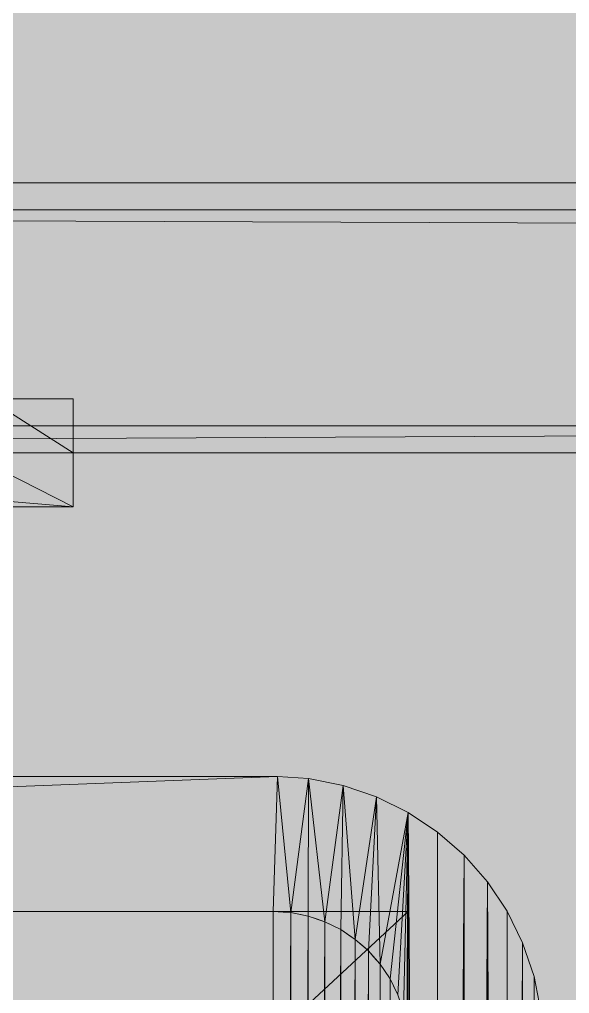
# Model space of a CAD drawing. Header units: millimetres. Extents: x 141848 to 1648660, y -821378 to -151356.
# Drawn here: x 196776.5 to 196825.4, y -270678.3 to -270591.7 of the extents above; entities that cross this region are included whole.
import ezdxf

# ---------------------------------------------------------------- set-up
doc = ezdxf.new("R2010")
doc.units = ezdxf.units.MM
doc.header["$MEASUREMENT"] = 0
doc.layers.add('Sols_ Dalles', color=7, linetype='Continuous')

# ---------------------------------------------------------------- blocks, each defined once
blk = doc.blocks.new('Dalle_27_1', base_point=(175316.986, -265609.826))
at = {"layer": 'Sols_ Dalles', "linetype": 'Continuous', "lineweight": 0, "true_color": 0x2e271c}
blk.add_hatch(color=250, dxfattribs=at).paths.add_polyline_path([(175316.986, -265609.826, 0.414214), (173316.986, -267609.826), (173316.986, -273599.031, 0.415791), (175327.752, -275599.002), (194877.901, -275451.732, 0.414214), (196867.106, -273440.995), (196856.22, -271418.783, -0.001346), (196856.191, -271408.017), (196856.191, -267609.826), (196856.191, -267109.826, 0.414214), (195356.191, -265609.826), (190394.714, -265609.826), (190394.714, -270609.826), (190571.148, -270609.826), (190571.148, -267596.842), (195571.148, -267563.708), (195571.148, -271408.017), (195571.16, -271408.017, 0.001346), (195571.207, -271425.7), (195571.091, -271425.701), (195581.991, -273450.488), (175394.714, -273590.232), (175394.714, -271810.115), (175394.714, -270609.826), (175394.714, -265609.826)])
blk = doc.blocks.new('Forme_17_1')
at = {"color": 7, "linetype": 'Continuous', "lineweight": 20, "flags": 128}
for points in [[(196811.042, -270671.01), (196475.042, -270983.01)], [(196811.042, -270671.01), (196475.042, -270671.01)], [(196811.042, -270671.01), (196475.042, -270671.01)], [(196811.042, -270671.01), (196811.042, -270983.01)], [(196811.042, -270983.01), (196811.042, -270671.01)]]:
    blk.add_lwpolyline(points, dxfattribs=at)
blk = doc.blocks.new('Forme_18_1')
at = {"color": 7, "linetype": 'Continuous', "lineweight": 20, "flags": 128}
for points in [[(196811.042, -270671.01), (196475.042, -270671.01)], [(196811.042, -270671.01), (196811.042, -270983.01)]]:
    blk.add_lwpolyline(points, dxfattribs=at)
blk = doc.blocks.new('Forme_20_1')
at = {"color": 212, "linetype": 'Continuous', "lineweight": 5, "true_color": 0xcb00cc, "flags": 128}
blk.add_lwpolyline([(196810.13, -270678.414), (196809.736, -270677.618), (196809.434, -270677.01), (196808.938, -270676.269), (196808.558, -270675.702), (196807.973, -270675.035), (196807.526, -270674.526), (196807.011, -270674.079), (196806.338, -270673.494), (196805.776, -270673.114), (196805.042, -270672.618), (196804.428, -270672.316), (196803.626, -270671.922), (196802.986, -270671.703), (196802.15, -270671.418), (196801.479, -270671.288), (196800.602, -270671.118), (196799.926, -270671.071), (196799.042, -270671.01), (196663.842, -270671.01)], dxfattribs=at)
at = {"color": 7, "linetype": 'Continuous', "lineweight": 20, "flags": 128}
for points in [[(196487.042, -270671.01), (196799.042, -270671.01), (196800.602, -270671.118), (196802.15, -270671.418), (196803.626, -270671.922), (196805.042, -270672.618), (196806.338, -270673.494), (196807.526, -270674.526), (196808.558, -270675.702), (196809.434, -270677.01), (196810.13, -270678.414), (196810.634, -270679.902), (196810.934, -270681.45), (196811.042, -270683.01), (196810.934, -270972.582)], [(196799.042, -270983.01), (196799.042, -270671.01)], [(196799.042, -270983.01), (196800.602, -270671.118)], [(196800.602, -270982.914), (196800.602, -270671.118)], [(196800.602, -270982.914), (196802.15, -270671.418)], [(196802.15, -270982.602), (196802.15, -270671.418)], [(196802.15, -270982.602), (196803.626, -270671.922)], [(196803.626, -270982.098), (196803.626, -270671.922)], [(196803.626, -270982.098), (196805.042, -270672.618)], [(196805.042, -270981.402), (196805.042, -270672.618)], [(196805.042, -270981.402), (196806.338, -270673.494)], [(196806.338, -270980.526), (196806.338, -270673.494)], [(196806.338, -270980.526), (196807.526, -270674.526)], [(196807.526, -270979.494), (196807.526, -270674.526)], [(196807.526, -270979.494), (196808.558, -270675.702)], [(196808.558, -270978.318), (196808.558, -270675.702)], [(196808.558, -270978.318), (196809.434, -270677.01)], [(196809.434, -270977.01), (196809.434, -270677.01)]]:
    blk.add_lwpolyline(points, dxfattribs=at)
blk = doc.blocks.new('Forme_21_1')
at = {"color": 7, "linetype": 'Continuous', "lineweight": 20, "flags": 128}
for points in [[(196486.646, -270659.01), (196799.426, -270659.01), (196802.174, -270659.19), (196805.258, -270659.802), (196808.234, -270660.81), (196811.054, -270662.202), (196813.67, -270663.954), (196816.022, -270666.018), (196818.098, -270668.382), (196819.85, -270670.998), (196821.23, -270673.818), (196822.25, -270676.794), (196822.862, -270679.878), (196823.042, -270971.406)], [(196487.042, -270671.01), (196799.426, -270659.01)], [(196799.042, -270671.01), (196799.426, -270659.01)], [(196800.602, -270671.118), (196799.426, -270659.01)], [(196800.602, -270671.118), (196802.174, -270659.19)], [(196802.15, -270671.418), (196802.174, -270659.19)], [(196803.626, -270671.922), (196802.174, -270659.19)], [(196803.626, -270671.922), (196805.258, -270659.802)], [(196805.042, -270672.618), (196805.258, -270659.802)], [(196806.338, -270673.494), (196805.258, -270659.802)], [(196806.338, -270673.494), (196808.234, -270660.81)], [(196807.526, -270674.526), (196808.234, -270660.81)], [(196808.558, -270675.702), (196808.234, -270660.81)], [(196808.558, -270675.702), (196811.054, -270662.202)], [(196809.434, -270677.01), (196811.054, -270662.202)], [(196810.634, -270679.902), (196810.13, -270678.414), (196811.054, -270662.202)], [(196811.054, -270991.818), (196811.042, -270971.01), (196811.042, -270683.01), (196810.934, -270681.45), (196810.634, -270679.902), (196811.054, -270662.202)], [(196810.934, -270681.45), (196811.054, -270662.202)], [(196811.042, -270683.01), (196811.054, -270662.202)], [(196813.67, -270990.078), (196811.054, -270662.202)], [(196813.67, -270990.078), (196813.67, -270663.954)], [(196813.67, -270990.078), (196816.022, -270666.018)], [(196816.022, -270988.002), (196816.022, -270666.018)], [(196816.022, -270988.002), (196818.098, -270668.382)], [(196819.85, -270983.022), (196818.098, -270668.382)], [(196818.098, -270985.638), (196818.098, -270668.382)], [(196810.13, -270678.414), (196809.434, -270677.01), (196808.558, -270675.702), (196807.526, -270674.526), (196806.338, -270673.494), (196805.042, -270672.618), (196803.626, -270671.922), (196802.15, -270671.418), (196800.602, -270671.118), (196799.042, -270671.01), (196487.042, -270671.01), (196485.47, -270671.118), (196483.934, -270671.418), (196482.446, -270671.922), (196481.042, -270672.618), (196479.734, -270673.494), (196478.558, -270674.526), (196477.514, -270675.702), (196476.65, -270677.01), (196475.954, -270678.414), (196475.45, -270679.902), (196475.138, -270681.45), (196475.042, -270683.01)], [(196819.85, -270983.022), (196819.85, -270670.998)], [(196819.85, -270983.022), (196821.23, -270673.818)], [(196821.23, -270980.202), (196821.23, -270673.818)], [(196821.23, -270980.202), (196822.25, -270676.794)], [(196822.25, -270977.226), (196822.25, -270676.794)]]:
    blk.add_lwpolyline(points, dxfattribs=at)
blk = doc.blocks.new('Forme_22_1')
at = {"color": 7, "linetype": 'Continuous', "lineweight": 20, "flags": 128}
for points in [[(196781.234, -270625.41), (196773.674, -270625.41)], [(196773.674, -270625.41), (196781.234, -270630.21)], [(196781.234, -270635.01), (196781.234, -270630.21), (196781.234, -270625.41)], [(196724.51, -270630.21), (196733.966, -270630.21), (196771.79, -270630.21), (196781.234, -270630.21)], [(196724.51, -270630.21), (196781.234, -270635.01)], [(196771.79, -270630.21), (196781.234, -270635.01)], [(196724.51, -270635.01), (196781.234, -270635.01)]]:
    blk.add_lwpolyline(points, dxfattribs=at)
blk = doc.blocks.new('Forme_24_1')
at = {"color": 7, "linetype": 'Continuous', "lineweight": 20, "flags": 128}
for points in [[(197040.782, -270608.61), (196514.318, -270608.61)], [(196514.318, -270608.61), (197040.782, -270610.603)], [(197040.782, -270627.81), (196514.318, -270627.81)]]:
    blk.add_lwpolyline(points, dxfattribs=at)
blk = doc.blocks.new('Forme_25_1')
at = {"color": 7, "linetype": 'Continuous', "lineweight": 20, "flags": 128}
for points in [[(196513.37, -270606.21), (197033.83, -270606.21)], [(196513.37, -270630.21), (197033.83, -270627.746)], [(196513.37, -270630.21), (197033.83, -270630.21)]]:
    blk.add_lwpolyline(points, dxfattribs=at)

msp = doc.modelspace()

# ---------------------------------------------------------------- hatches: boundary and pattern name
at = {"layer": 'Sols_ Dalles', "linetype": 'Continuous', "lineweight": 0, "true_color": 0x2e271c}
h = msp.add_hatch(color=250, dxfattribs=at)
edge = h.paths.add_edge_path()
edge.add_line((190394.714, -270609.826), (190571.148, -270609.826))
edge.add_line((190571.148, -270609.826), (190571.148, -267596.842))
edge.add_line((190571.148, -267596.842), (190571.148, -267563.708))
edge.add_line((190571.148, -267563.708), (195571.148, -267563.708))
edge.add_line((195571.148, -267563.708), (195571.148, -271263.708))
edge.add_line((195571.148, -271263.708), (196856.191, -271263.708))
edge.add_line((196856.191, -271263.708), (196856.191, -267609.826))
edge.add_line((196856.191, -267609.826), (196856.191, -267109.826))
edge.add_arc((195356.191, -267109.826), 1500, 0, 90)
edge.add_line((195356.191, -265609.826), (190394.714, -265609.826))
edge.add_line((190394.714, -265609.826), (190394.714, -270609.826))

# ---------------------------------------------------------------- linework, layer by layer
at = {"color": 7, "linetype": 'Continuous', "lineweight": 20, "flags": 128}
for points in [[(196513.37, -270606.21), (197033.83, -270606.21)], [(197040.782, -270608.61), (196514.318, -270608.61)], [(196514.318, -270608.61), (197040.782, -270610.603)], [(196781.234, -270625.41), (196773.674, -270625.41)], [(196773.674, -270625.41), (196781.234, -270630.21)], [(196781.234, -270635.01), (196781.234, -270630.21), (196781.234, -270625.41)], [(196513.37, -270630.21), (197033.83, -270627.746)], [(197040.782, -270627.81), (196514.318, -270627.81)], [(196513.37, -270630.21), (197033.83, -270630.21)], [(196724.51, -270630.21), (196733.966, -270630.21), (196771.79, -270630.21), (196781.234, -270630.21)], [(196724.51, -270630.21), (196781.234, -270635.01)], [(196771.79, -270630.21), (196781.234, -270635.01)], [(196724.51, -270635.01), (196781.234, -270635.01)], [(196486.646, -270659.01), (196799.426, -270659.01), (196802.174, -270659.19), (196805.258, -270659.802), (196808.234, -270660.81), (196811.054, -270662.202), (196813.67, -270663.954), (196816.022, -270666.018), (196818.098, -270668.382), (196819.85, -270670.998), (196821.23, -270673.818), (196822.25, -270676.794), (196822.862, -270679.878), (196823.042, -270971.406)], [(196487.042, -270671.01), (196799.426, -270659.01)], [(196799.042, -270671.01), (196799.426, -270659.01)], [(196800.602, -270671.118), (196799.426, -270659.01)], [(196800.602, -270671.118), (196802.174, -270659.19)], [(196802.15, -270671.418), (196802.174, -270659.19)], [(196803.626, -270671.922), (196802.174, -270659.19)], [(196803.626, -270671.922), (196805.258, -270659.802)], [(196805.042, -270672.618), (196805.258, -270659.802)], [(196806.338, -270673.494), (196805.258, -270659.802)], [(196806.338, -270673.494), (196808.234, -270660.81)], [(196807.526, -270674.526), (196808.234, -270660.81)], [(196808.558, -270675.702), (196808.234, -270660.81)], [(196808.558, -270675.702), (196811.054, -270662.202)], [(196809.434, -270677.01), (196811.054, -270662.202)], [(196810.634, -270679.902), (196810.13, -270678.414), (196811.054, -270662.202)], [(196811.054, -270991.818), (196811.042, -270971.01), (196811.042, -270683.01), (196810.934, -270681.45), (196810.634, -270679.902), (196811.054, -270662.202)], [(196810.934, -270681.45), (196811.054, -270662.202)], [(196811.042, -270683.01), (196811.054, -270662.202)], [(196813.67, -270990.078), (196811.054, -270662.202)], [(196813.67, -270990.078), (196813.67, -270663.954)], [(196813.67, -270990.078), (196816.022, -270666.018)], [(196816.022, -270988.002), (196816.022, -270666.018)], [(196816.022, -270988.002), (196818.098, -270668.382)], [(196819.85, -270983.022), (196818.098, -270668.382)], [(196818.098, -270985.638), (196818.098, -270668.382)], [(196811.042, -270671.01), (196475.042, -270983.01)], [(196811.042, -270671.01), (196475.042, -270671.01)], [(196811.042, -270671.01), (196475.042, -270671.01)], [(196811.042, -270671.01), (196475.042, -270671.01)], [(196810.13, -270678.414), (196809.434, -270677.01), (196808.558, -270675.702), (196807.526, -270674.526), (196806.338, -270673.494), (196805.042, -270672.618), (196803.626, -270671.922), (196802.15, -270671.418), (196800.602, -270671.118), (196799.042, -270671.01), (196487.042, -270671.01), (196485.47, -270671.118), (196483.934, -270671.418), (196482.446, -270671.922), (196481.042, -270672.618), (196479.734, -270673.494), (196478.558, -270674.526), (196477.514, -270675.702), (196476.65, -270677.01), (196475.954, -270678.414), (196475.45, -270679.902), (196475.138, -270681.45), (196475.042, -270683.01)], [(196487.042, -270671.01), (196799.042, -270671.01), (196800.602, -270671.118), (196802.15, -270671.418), (196803.626, -270671.922), (196805.042, -270672.618), (196806.338, -270673.494), (196807.526, -270674.526), (196808.558, -270675.702), (196809.434, -270677.01), (196810.13, -270678.414), (196810.634, -270679.902), (196810.934, -270681.45), (196811.042, -270683.01), (196810.934, -270972.582)], [(196799.042, -270983.01), (196799.042, -270671.01)], [(196799.042, -270983.01), (196800.602, -270671.118)], [(196800.602, -270982.914), (196800.602, -270671.118)], [(196800.602, -270982.914), (196802.15, -270671.418)], [(196802.15, -270982.602), (196802.15, -270671.418)], [(196811.042, -270671.01), (196811.042, -270983.01)], [(196811.042, -270983.01), (196811.042, -270671.01)], [(196811.042, -270671.01), (196811.042, -270983.01)], [(196819.85, -270983.022), (196819.85, -270670.998)], [(196802.15, -270982.602), (196803.626, -270671.922)], [(196803.626, -270982.098), (196803.626, -270671.922)], [(196803.626, -270982.098), (196805.042, -270672.618)], [(196805.042, -270981.402), (196805.042, -270672.618)], [(196805.042, -270981.402), (196806.338, -270673.494)], [(196806.338, -270980.526), (196806.338, -270673.494)], [(196819.85, -270983.022), (196821.23, -270673.818)], [(196821.23, -270980.202), (196821.23, -270673.818)], [(196806.338, -270980.526), (196807.526, -270674.526)], [(196807.526, -270979.494), (196807.526, -270674.526)], [(196807.526, -270979.494), (196808.558, -270675.702)], [(196808.558, -270978.318), (196808.558, -270675.702)], [(196808.558, -270978.318), (196809.434, -270677.01)], [(196809.434, -270977.01), (196809.434, -270677.01)], [(196821.23, -270980.202), (196822.25, -270676.794)], [(196822.25, -270977.226), (196822.25, -270676.794)]]:
    msp.add_lwpolyline(points, dxfattribs=at)
at = {"color": 212, "linetype": 'Continuous', "lineweight": 5, "true_color": 0xcb00cc, "flags": 128}
msp.add_lwpolyline([(196810.13, -270678.414), (196809.736, -270677.618), (196809.434, -270677.01), (196808.938, -270676.269), (196808.558, -270675.702), (196807.973, -270675.035), (196807.526, -270674.526), (196807.011, -270674.079), (196806.338, -270673.494), (196805.776, -270673.114), (196805.042, -270672.618), (196804.428, -270672.316), (196803.626, -270671.922), (196802.986, -270671.703), (196802.15, -270671.418), (196801.479, -270671.288), (196800.602, -270671.118), (196799.926, -270671.071), (196799.042, -270671.01), (196663.842, -270671.01)], dxfattribs=at)

# ---------------------------------------------------------------- block references
at = {"linetype": 'Continuous', "lineweight": 0}
for name in ['Forme_22_1', 'Forme_25_1', 'Forme_24_1', 'Forme_21_1', 'Forme_17_1', 'Forme_18_1', 'Forme_20_1']:
    msp.add_blockref(name, (0, 0), dxfattribs=at)
at = {"layer": 'Sols_ Dalles', "color": 250, "linetype": 'Continuous', "lineweight": 5, "true_color": 0x1f1f1f}
msp.add_blockref('Dalle_27_1', (175316.986, -265609.826), dxfattribs=at)

doc.saveas('drawing.dxf')
